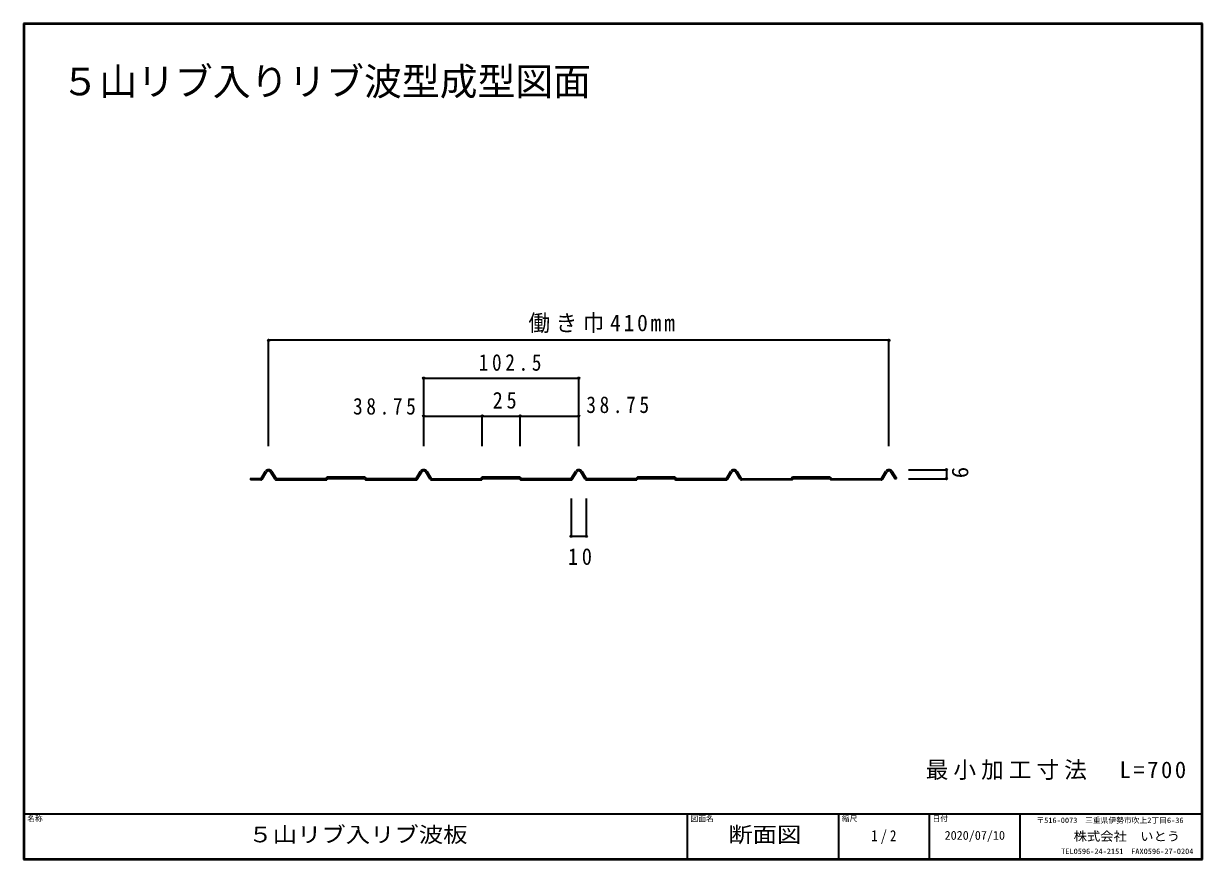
# Model space of a CAD drawing. Units: millimetres, scale not verified, with parts at other scales. Extents: x -6070 to 403, y -281 to 2890.
import ezdxf
from ezdxf.enums import TextEntityAlignment as Align

# ---------------------------------------------------------------- set-up
doc = ezdxf.new("R2010")
doc.units = ezdxf.units.MM
doc.header["$LTSCALE"] = 2
doc.header["$PDMODE"] = 32
doc.header["$PDSIZE"] = 1
doc.layers.add('0-0', color=7, linetype='Continuous', lineweight=35)
doc.layers.add('8-0', color=7, linetype='Continuous', lineweight=35)
doc.styles.add('ＭＳ ゴシック', font='')
doc.styles.get('ＭＳ ゴシック').set_extended_font_data('MS Gothic')

msp = doc.modelspace()

# ---------------------------------------------------------------- linework, layer by layer
at = {"layer": '0-0'}
for p, q in [((195.542, 62.175), (-214.459, 62.175)), ((-214.459, -7.825), (-214.459, 62.175)), ((195.542, -7.825), (195.542, 62.175)), ((-111.959, 37.175), (-9.459, 37.175)), ((-111.959, -7.825), (-111.959, 37.175)), ((-9.459, -7.825), (-9.459, 37.175)), ((-111.959, 12.175), (-9.459, 12.175)), ((-73.209, -7.825), (-73.209, 12.175)), ((-48.209, -7.825), (-48.209, 12.175)), ((208.554, -23.278), (233.554, -23.278)), ((233.554, -23.278), (233.554, -29.278)), ((-219.572, -29.278), (-226.578, -29.278)), ((-226.406, -29.181), (-226.406, -30.078)), ((-219.572, -30.078), (-226.406, -30.078)), ((-219.4, -29.181), (-216.459, -24.278)), ((-218.714, -29.592), (-215.773, -24.689)), ((-210.203, -29.592), (-213.145, -24.689)), ((-212.459, -24.278), (-209.517, -29.181)), ((-176.627, -29.278), (-209.345, -29.278)), ((-209.345, -30.078), (-175.993, -30.078)), ((-175.709, -28.181), (-176.627, -29.278)), ((-175.155, -29.078), (-175.993, -30.078)), ((-150.709, -28.181), (-175.709, -28.181)), ((-175.155, -29.078), (-151.262, -29.078)), ((-151.262, -29.078), (-150.424, -30.078)), ((-150.709, -28.181), (-149.79, -29.278)), ((-150.424, -30.078), (-117.072, -30.078)), ((-117.072, -29.278), (-149.79, -29.278)), ((-116.9, -29.181), (-113.959, -24.278)), ((-116.214, -29.592), (-113.273, -24.689)), ((-107.703, -29.592), (-110.645, -24.689)), ((-109.959, -24.278), (-107.017, -29.181)), ((-106.845, -29.278), (-74.127, -29.278)), ((-106.845, -30.078), (-73.493, -30.078)), ((-73.209, -28.181), (-74.127, -29.278)), ((-72.656, -29.078), (-73.493, -30.078)), ((-48.209, -28.181), (-73.209, -28.181)), ((-48.209, -28.181), (-47.29, -29.278)), ((-47.924, -30.078), (-14.572, -30.078)), ((-14.572, -29.278), (-47.29, -29.278)), ((-14.4, -29.181), (-11.459, -24.278)), ((-13.714, -29.592), (-10.773, -24.689)), ((-5.203, -29.592), (-8.145, -24.689)), ((-7.459, -24.278), (-4.517, -29.181)), ((-4.345, -30.078), (29.007, -30.078)), ((29.844, -29.078), (29.007, -30.078)), ((54.291, -28.181), (29.291, -28.181)), ((29.844, -29.078), (53.738, -29.078)), ((54.291, -28.181), (55.21, -29.278)), ((87.928, -29.278), (55.21, -29.278)), ((88.1, -29.181), (91.041, -24.278)), ((88.786, -29.592), (91.727, -24.689)), ((97.297, -29.592), (94.355, -24.689)), ((95.041, -24.278), (97.983, -29.181)), ((98.155, -29.278), (130.873, -29.278)), ((131.791, -28.181), (130.873, -29.278)), ((156.791, -28.181), (131.791, -28.181)), ((132.345, -29.078), (156.238, -29.078)), ((156.238, -29.078), (157.076, -30.078)), ((190.428, -30.078), (157.076, -30.078)), ((190.6, -29.181), (193.541, -24.278)), ((191.286, -29.592), (194.227, -24.689)), ((199.797, -29.592), (196.855, -24.689)), ((197.541, -24.278), (200.483, -29.181)), ((199.797, -29.592), (200.483, -29.181)), ((208.554, -29.278), (233.554, -29.278)), ((-14.459, -42.227), (-14.459, -67.227)), ((-4.459, -42.227), (-4.459, -67.227)), ((-14.459, -67.227), (-4.459, -67.227))]:
    msp.add_line(p, q, dxfattribs=at)
for points in [[(-72.656, -29.078), (-48.762, -29.078), (-47.924, -30.078)], [(29.291, -28.181), (28.373, -29.278), (-4.345, -29.278)], [(53.738, -29.078), (54.576, -30.078), (87.928, -30.078)], [(132.345, -29.078), (131.507, -30.078), (98.155, -30.078)], [(156.791, -28.181), (157.71, -29.278), (190.428, -29.278)]]:
    msp.add_lwpolyline(points, dxfattribs=at)
for centre, radius, start, end in [((-214.459, -25.778), 2.5, 36.86981, 143.12994), ((-111.959, -25.778), 2.5, 36.86981, 143.12994), ((-9.459, -25.778), 2.5, 36.86981, 143.12994), ((93.041, -25.778), 2.5, 36.86981, 143.12994), ((195.542, -25.778), 2.5, 36.86981, 143.12994), ((-219.572, -29.078), 0.2, 270, 329.03616), ((-219.572, -29.078), 1, 270, 329.03616), ((-214.459, -25.778), 1.7, 36.86981, 143.12994), ((-209.345, -29.078), 1, 210.96408, 270), ((-209.345, -29.078), 0.2, 210.96408, 270), ((-117.072, -29.078), 0.2, 270, 329.03616), ((-117.072, -29.078), 1, 270, 329.03616), ((-111.959, -25.778), 1.7, 36.86981, 143.12994), ((-106.845, -29.078), 1, 210.96408, 270), ((-106.845, -29.078), 0.2, 210.96408, 270), ((-14.572, -29.078), 0.2, 270, 329.03616), ((-14.572, -29.078), 1, 270, 329.03616), ((-9.459, -25.778), 1.7, 36.86981, 143.12994), ((-4.345, -29.078), 1, 210.96408, 270), ((-4.345, -29.078), 0.2, 210.96408, 270), ((87.928, -29.078), 0.2, 270, 329.03616), ((87.928, -29.078), 1, 270, 329.03616), ((93.041, -25.778), 1.7, 36.86981, 143.12994), ((98.155, -29.078), 1, 210.96408, 270), ((98.155, -29.078), 0.2, 210.96408, 270), ((190.428, -29.078), 0.2, 270, 329.03616), ((190.428, -29.078), 1, 270, 329.03616), ((195.542, -25.778), 1.7, 36.86981, 143.12994)]:
    msp.add_arc(centre, radius, start, end, dxfattribs=at)
for p in [(-214.459, 62.175), (195.542, 62.175), (-111.959, 37.175), (-9.459, 37.175), (-111.959, 12.175), (-73.209, 12.175), (-48.209, 12.175), (-9.459, 12.175), (233.554, -23.278), (233.554, -29.278), (-14.459, -67.227), (-4.459, -67.227)]:
    msp.add_point(p, dxfattribs=at)
at = {"layer": '8-0'}
for p, q in [((-376.418, 271.413), (-376.418, -280.739)), ((402.761, 271.413), (-376.418, 271.413)), ((402.561, 271.213), (-376.218, 271.213)), ((-376.018, 271.013), (-376.018, -280.339)), ((402.561, -280.539), (402.561, 271.213)), ((402.761, -280.739), (402.761, 271.413)), ((-376.018, -250.739), (402.361, -250.739)), ((62.361, -280.339), (62.361, -250.739)), ((162.361, -280.339), (162.361, -250.739)), ((222.361, -280.339), (222.361, -250.739)), ((282.361, -280.339), (282.361, -250.739)), ((-376.018, -280.339), (402.361, -280.339)), ((-376.418, -280.739), (402.761, -280.739))]:
    msp.add_line(p, q, dxfattribs=at)
for points in [[(-376.218, 271.213), (-376.218, -280.539), (402.561, -280.539)], [(402.361, -280.339), (402.361, 271.013), (-376.018, 271.013)]]:
    msp.add_lwpolyline(points, dxfattribs=at)

# ---------------------------------------------------------------- texts
at = {"layer": '0-0', "style": 'ＭＳ ゴシック'}
for s, height, p in [('５山リブ入りリブ波型成型図面', 18.33, (-351.418, 218.513)), ('2020/07/10', 5.865, (232.361, -269.539))]:
    msp.add_text(s, height=height, dxfattribs=at).set_placement(p, align=Align.BOTTOM_LEFT)
msp.add_text('6', height=11, rotation=90, dxfattribs=at).set_placement((251.304, -28.903), align=Align.BOTTOM_LEFT)
at = {"layer": '0-0', "attachment_point": 7, "style": 'ＭＳ ゴシック'}
for s, insert, char_height in [('\\T1.26;\\W0.95;働き巾410mm', (-42.709, 66.925), 11), ('\\T1.38;\\W0.85;102.5', (-75.584, 41.925), 11), ('\\T1.38;\\W0.85;38.75', (-158.643, 12.958), 11), ('\\T1.36;\\W0.9;25', (-66.396, 16.925), 11), ('\\T1.38;\\W0.85;38.75', (-4.457, 13.993), 11), ('\\T1.36;\\W0.9;10', (-16.617, -86.331), 11), ('\\T1.22;最小加工寸法\u3000L=700', (219.861, -228.239), 11), ('\\T1.46;\\W0.85;1/2', (183.861, -270.539), 7.331)]:
    msp.add_mtext(s, dxfattribs=dict(at, insert=insert, char_height=char_height))
at = {"layer": '8-0', "style": 'ＭＳ ゴシック'}
for s, p in [('名称', (-374.018, -256.739)), ('図面名', (64.361, -256.739)), ('縮尺', (164.361, -256.739)), ('日付', (224.361, -256.739)), ('〒516-0073\u3000三重県伊勢市吹上2丁目6-36', (293.035, -257.831)), ('TEL0596-24-2151\u3000FAX0596-27-0204', (309.383, -278.315))]:
    msp.add_text(s, height=3.666, dxfattribs=at).set_placement(p, align=Align.BOTTOM_LEFT)
for s, height, width, p in [('５山リブ入リブ波板', 10.26, 1.15, (-227.828, -272.539)), ('断面図', 10.26, 1.15, (89.361, -272.539)), ('株式会社\u3000いとう', 5.865, 1.1, (317.634, -270.237))]:
    msp.add_text(s, height=height, dxfattribs=dict(at, width=width)).set_placement(p, align=Align.BOTTOM_LEFT)

doc.saveas('drawing.dxf')
